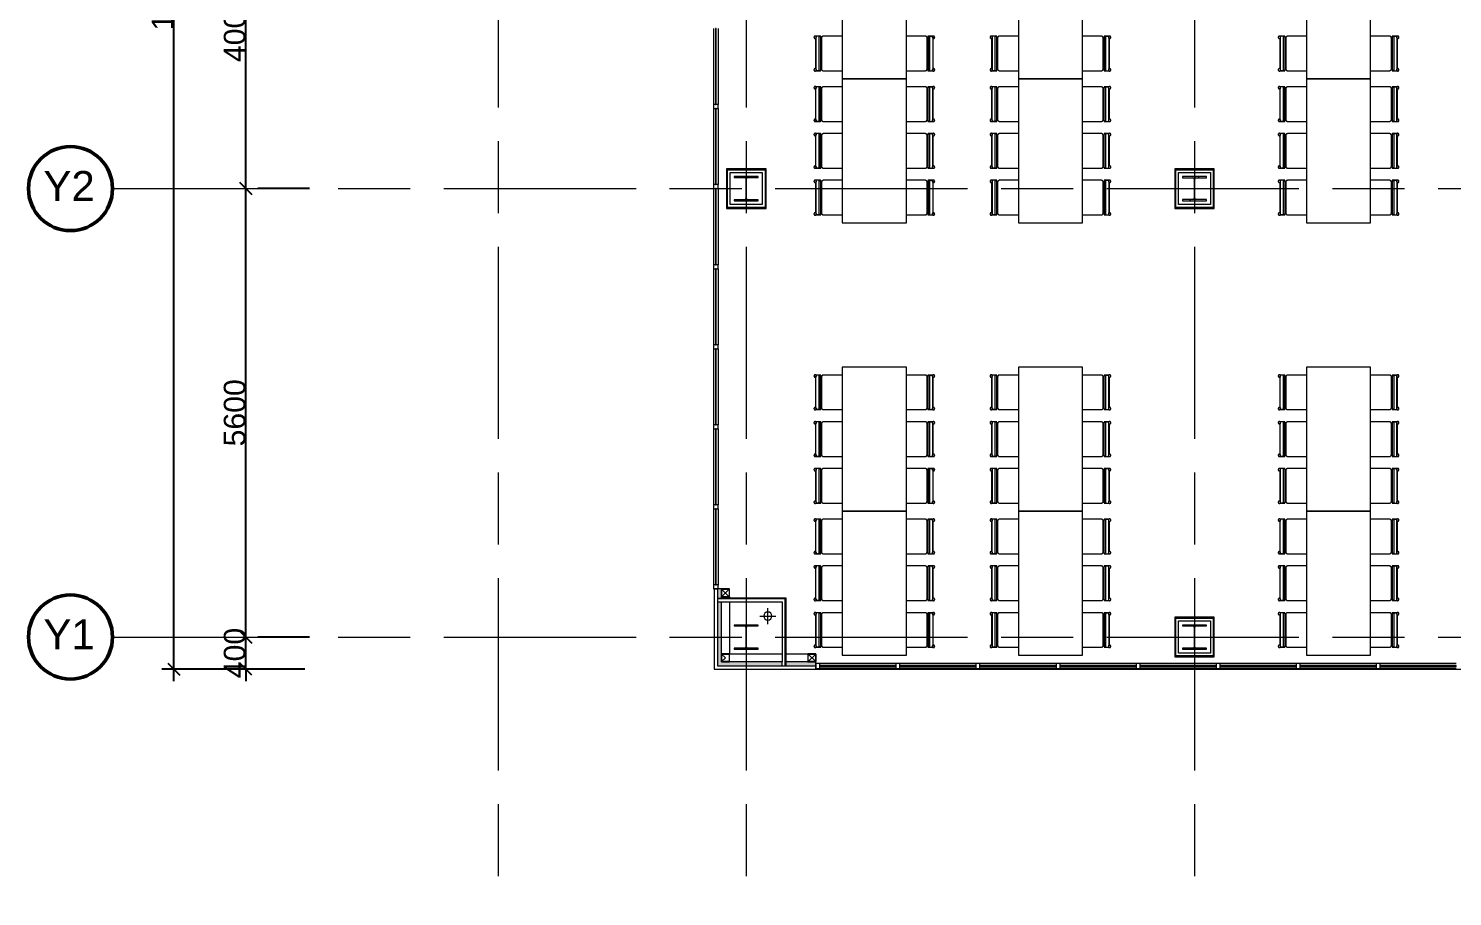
# Model space of a CAD drawing. Header units: millimetres. Extents: x -76261 to 649593, y -304265 to 60256.
# Drawn here: x -5867 to 11923, y -19441 to -8600 of the extents above; entities that cross this region are included whole.
import ezdxf

# ---------------------------------------------------------------- set-up
doc = ezdxf.new("R2010")
doc.units = ezdxf.units.MM
doc.header["$LTSCALE"] = 2000
doc.header["$MEASUREMENT"] = 0
doc.header["$PDMODE"] = 32
doc.header["$PDSIZE"] = 0.15
doc.linetypes.add('Centre', pattern=[6.9, 4, -0.7, 1.5, -0.7])
doc.linetypes.add('Hidden 1_0mm', pattern=[1.6, 1, -0.6])
doc.layers.get('0').update_dxf_attribs({"linetype": 'CONTINUOUS'})
doc.layers.get('DEFPOINTS').update_dxf_attribs({"color": 171, "linetype": 'CONTINUOUS'})
for name, color, linetype, lineweight in [('A-ANNO-DIMS', 1, 'CONTINUOUS', 15), ('A-FLOR', 8, 'CONTINUOUS', 15), ('A-GLAZ-CURT', 8, 'CONTINUOUS', 15), ('A-GLAZ-CWMG', 8, 'CONTINUOUS', 15), ('A-WALL', 8, 'CONTINUOUS', 15), ('A-WALL-PATT', 8, 'CONTINUOUS', 50), ('I-FURN', 8, 'Hidden 1_0mm', 15), ('P-PIPE', 8, 'CONTINUOUS', 15), ('P-PIPE-CNTR', 8, 'CONTINUOUS', 15), ('S-BEAM', 12, 'CONTINUOUS', 15), ('S-COLS', 8, 'CONTINUOUS', 15), ('S-GRID', 14, 'CONTINUOUS', 15), ('S-GRID-IDEN', 1, 'CONTINUOUS', 50)]:
    doc.layers.add(name, color=color, linetype=linetype, lineweight=lineweight)
doc.styles.add('Arial_1', font='arial.ttf', dxfattribs={"height": 270})
doc.dimstyles.new('AD1', dxfattribs={"dimscale": 304.8, "dimtxt": 275.470038, "dimasz": 0.492126, "dimexe": 0.492126, "dimexo": 0.0625, "dimgap": 0, "dimtad": 1, "dimdec": 0, "dimzin": 0, "dimdsep": 46, "dimtxsty": 'Arial_1', "dimblk1": 'OBLIQUE', "dimblk2": 'OBLIQUE', "dimsah": 1, "dimcen": 0.09, "dimdle": 0.492126, "dimazin": 0, "dimtfac": 1, "dimtdec": 4, "dimtix": 1, "dimtmove": 0, "dimatfit": 3, "dimfxl": 2.952756, "dimfxlon": 1, "dimtvp": 1, "dimtolj": 1, "dimtzin": 0, "dimarcsym": 2})
doc.dimstyles.new('AD2', dxfattribs={"dimscale": 304.8, "dimtxt": 275.470038, "dimasz": 0.492126, "dimexe": 0.492126, "dimexo": 2.952756, "dimgap": 0, "dimtad": 1, "dimdec": 0, "dimzin": 0, "dimdsep": 46, "dimtxsty": 'Arial_1', "dimblk1": 'OBLIQUE', "dimblk2": 'OBLIQUE', "dimsah": 1, "dimcen": 0.09, "dimdle": 0.492126, "dimazin": 0, "dimtfac": 1, "dimtdec": 4, "dimtix": 1, "dimtmove": 0, "dimatfit": 3, "dimfxl": 1, "dimtvp": 1, "dimtolj": 1, "dimtzin": 0, "dimarcsym": 2})
pattern_1 = [(45, (87192.53, 42001.64), (-106.06602, 106.06602), [])]

# ---------------------------------------------------------------- blocks, each defined once
blk = doc.blocks.new('AD_UK Beams-Column - SC2-300_300_8_12-11160564-1st  FLOOR PLAN')
at = {"layer": 'S-COLS'}
h = blk.add_hatch(dxfattribs=at)
h.set_pattern_fill('FP_56', color=256, style=0, pattern_type=2)
h.set_pattern_definition([(45, (84092.53, 58201.64), (-371.231, 371.231), []), (45, (84092.53, 58764.14), (-371.231, 371.231), [])])
h.paths.add_polyline_path([(150, -150), (150, -138), (17, -138), (8, -134), (4, -125), (4, 125), (8, 134), (17, 138), (150, 138), (150, 150), (-150, 150), (-150, 138), (-17, 138), (-8, 134), (-4, 125), (-4, -125), (-8, -134), (-17, -138), (-150, -138), (-150, -150), (32, -150)], flags=0)
for p, q in [((150, 150), (-150, 150)), ((-150, 150), (-150, 138)), ((-150, 138), (-17, 138)), ((-4, 125), (-4, -125)), ((4, -125), (4, 125)), ((17, 138), (150, 138)), ((150, 138), (150, 150)), ((-17, -138), (-150, -138)), ((-150, -138), (-150, -150)), ((-150, -150), (150, -150)), ((150, -138), (17, -138)), ((150, -150), (150, -138))]:
    blk.add_line(p, q, dxfattribs=at)
for centre, start, end in [((-17, 125), 0, 90), ((17, 125), 90, 180), ((-17, -125), 270, 0), ((17, -125), 180, 270)]:
    blk.add_arc(centre, 13, start, end, dxfattribs=at)
blk = doc.blocks.new('AD_UK Beams-Column - SC2-300_300_8_12-V20-1st  FLOOR PLAN')
at = {"layer": 'S-COLS'}
h = blk.add_hatch(dxfattribs=at)
h.set_pattern_fill('FP_57', color=256, style=0, pattern_type=2)
h.set_pattern_definition([(45, (84092.53, 52601.64), (-371.231, 371.231), []), (45, (84092.53, 53164.14), (-371.231, 371.231), [])])
h.paths.add_polyline_path([(150, -150), (150, -138), (17, -138), (8, -134), (4, -125), (4, 125), (8, 134), (17, 138), (150, 138), (150, 150), (-150, 150), (-150, 138), (-17, 138), (-8, 134), (-4, 125), (-4, -125), (-8, -134), (-17, -138), (-150, -138), (-150, -150), (32, -150)], flags=0)
for p, q in [((150, 150), (-150, 150)), ((-150, 150), (-150, 138)), ((-150, 138), (-17, 138)), ((-4, 125), (-4, -125)), ((4, -125), (4, 125)), ((17, 138), (150, 138)), ((150, 138), (150, 150)), ((-17, -138), (-150, -138)), ((-150, -138), (-150, -150)), ((-150, -150), (150, -150)), ((150, -138), (17, -138)), ((150, -150), (150, -138))]:
    blk.add_line(p, q, dxfattribs=at)
for centre, start, end in [((-17, 125), 0, 90), ((17, 125), 90, 180), ((-17, -125), 270, 0), ((17, -125), 180, 270)]:
    blk.add_arc(centre, 13, start, end, dxfattribs=at)
blk = doc.blocks.new('AD_UK Beams-Column - SC2-300_300_8_12-V22-1st  FLOOR PLAN')
at = {"layer": 'S-COLS'}
h = blk.add_hatch(dxfattribs=at)
h.set_pattern_fill('FP_60', color=256, style=0, pattern_type=2)
h.set_pattern_definition([(45, (78492.53, 58201.64), (-371.231, 371.231), []), (45, (78492.53, 58764.14), (-371.231, 371.231), [])])
h.paths.add_polyline_path([(150, -150), (150, -138), (17, -138), (8, -134), (4, -125), (4, 125), (8, 134), (17, 138), (150, 138), (150, 150), (-150, 150), (-150, 138), (-17, 138), (-8, 134), (-4, 125), (-4, -125), (-8, -134), (-17, -138), (-150, -138), (-150, -150)], flags=0)
for p, q in [((150, 150), (-150, 150)), ((-150, 150), (-150, 138)), ((-150, 138), (-17, 138)), ((-4, 125), (-4, -125)), ((4, -125), (4, 125)), ((17, 138), (150, 138)), ((150, 138), (150, 150)), ((-17, -138), (-150, -138)), ((-150, -138), (-150, -150)), ((-150, -150), (150, -150)), ((150, -138), (17, -138)), ((150, -150), (150, -138))]:
    blk.add_line(p, q, dxfattribs=at)
for centre, start, end in [((-17, 125), 0, 90), ((17, 125), 90, 180), ((-17, -125), 270, 0), ((17, -125), 180, 270)]:
    blk.add_arc(centre, 13, start, end, dxfattribs=at)
blk = doc.blocks.new('AD_UK Beams-Column - SC1-300_300_10_16-11160565-1st  FLOOR PLAN')
at = {"layer": 'S-COLS'}
h = blk.add_hatch(dxfattribs=at)
h.set_pattern_fill('FP_61', color=256, style=0, pattern_type=2)
h.set_pattern_definition([(45, (78492.53, 52601.64), (-371.231, 371.231), []), (45, (78492.53, 53164.14), (-371.231, 371.231), [])])
h.paths.add_polyline_path([(150, -150), (150, -134), (19, -134), (9, -130), (5, -120), (5, 120), (9, 130), (19, 134), (150, 134), (150, 150), (-150, 150), (-150, 134), (-19, 134), (-9, 130), (-5, 120), (-5, -120), (-9, -130), (-19, -134), (-150, -134), (-150, -150)], flags=0)
for p, q in [((150, 150), (-150, 150)), ((-150, 150), (-150, 134)), ((-150, 134), (-19, 134)), ((-5, 120), (-5, -120)), ((5, -120), (5, 120)), ((19, 134), (150, 134)), ((150, 134), (150, 150)), ((-19, -134), (-150, -134)), ((-150, -134), (-150, -150)), ((-150, -150), (150, -150)), ((150, -134), (19, -134)), ((150, -150), (150, -134))]:
    blk.add_line(p, q, dxfattribs=at)
for centre, start, end in [((-19, 120), 0, 90), ((19, 120), 90, 180), ((-19, -120), 270, 0), ((19, -120), 180, 270)]:
    blk.add_arc(centre, 14, start, end, dxfattribs=at)
blk = doc.blocks.new('LS-Office-S_rvt-1-1st  FLOOR PLAN')
for name, p in [('AD_UK Beams-Column - SC2-300_300_8_12-V20-1st  FLOOR PLAN', (-84093, -52602)), ('AD_UK Beams-Column - SC1-300_300_10_16-11160565-1st  FLOOR PLAN', (-78493, -52602)), ('AD_UK Beams-Column - SC2-300_300_8_12-11160564-1st  FLOOR PLAN', (-84093, -58202)), ('AD_UK Beams-Column - SC2-300_300_8_12-V22-1st  FLOOR PLAN', (-78493, -58202))]:
    blk.add_blockref(name, p)
blk = doc.blocks.new('System Panel - Glazed-10619545-1st  FLOOR PLAN')
at = {"layer": 'A-GLAZ-CURT'}
for p, q in [((475, 5.2), (-475, 5.2)), ((-475, 5.2), (-475, -5.2)), ((475, -5.2), (475, 5.2)), ((-475, -5.2), (475, -5.2))]:
    blk.add_line(p, q, dxfattribs=at)
blk = doc.blocks.new('Rectangular Mullion - 120 x 100-10619209-1st  FLOOR PLAN')
at = {"layer": 'A-GLAZ-CWMG'}
for p, q in [((-82223, -58534), (-83173, -58534)), ((-82223, -58594), (-83173, -58594))]:
    blk.add_line(p, q, dxfattribs=at)
blk = doc.blocks.new('Rectangular Mullion - 50 x 100-10619542-1st  FLOOR PLAN')
at = {"layer": 'A-GLAZ-CWMG'}
for p, q in [((-25, 30), (25, 30)), ((-25, -30), (-25, 30)), ((25, 30), (25, -30)), ((25, -30), (-25, -30))]:
    blk.add_line(p, q, dxfattribs=at)
blk = doc.blocks.new('Rectangular Mullion - 50 x 100-10619553-1st  FLOOR PLAN')
at = {"layer": 'A-GLAZ-CWMG'}
for p, q in [((0, 30), (-50, 30)), ((-50, 30), (-50, -30)), ((0, -30), (0, 30)), ((-50, -30), (0, -30))]:
    blk.add_line(p, q, dxfattribs=at)
blk = doc.blocks.new('Rectangular Mullion - 120 x 100-V3-1st  FLOOR PLAN')
at = {"layer": 'A-GLAZ-CWMG'}
for p, q in [((-84503, -50602), (-84503, -51552)), ((-84443, -50602), (-84443, -51552))]:
    blk.add_line(p, q, dxfattribs=at)
blk = doc.blocks.new('PIPE 100X100X2_5 - PIPE 100X100X2_5-10904347-1st  FLOOR PLAN')
at = {"layer": 'S-BEAM'}
for q in [(-84400, -58414), (-84400, -58509)]:
    blk.add_line((-84353, -58462), q, dxfattribs=at)
blk = doc.blocks.new('PIPE 100X100X2_5 - PIPE 100X100X2_5-10906852-1st  FLOOR PLAN')
at = {"layer": 'S-BEAM'}
for p, q in [((-66625, -58414), (-66720, -58509)), ((-66625, -58509), (-66720, -58414))]:
    blk.add_line(p, q, dxfattribs=at)
blk = doc.blocks.new('Table_Dining_6_chairs - 2_x2_6_-10910744-1st  FLOOR PLAN')
at = {"layer": 'I-FURN'}
for p, q in [((900, 400), (-900, 400)), ((-900, 400), (-900, -400)), ((900, -400), (900, 400)), ((-900, -400), (900, -400))]:
    blk.add_line(p, q, dxfattribs=at)
blk = doc.blocks.new('Chair-Breuer - Chair-Breuer-10682075-1st  FLOOR PLAN')
at = {"layer": 'I-FURN'}
for p, q in [((-216, 221), (-216, 183)), ((-216, 176), (-216, 209)), ((-216, 183), (-216, 163)), ((-203, 221), (203, 221)), ((-191, 224), (190, 224)), ((190, 186), (-191, 186)), ((216, 183), (216, 221)), ((216, 176), (216, 209)), ((216, 163), (216, 183)), ((-216, 127), (-216, -108)), ((-203, 163), (203, 163)), ((-191, 161), (190, 161)), ((190, 152), (-191, 152)), ((216, -108), (216, 127))]:
    blk.add_line(p, q, dxfattribs=at)
for centre, radius, start, end in [((-203, 231), 15.1, 0, 180), ((-203, 231), 15.1, 180, 0), ((-203, 209), 12.7, 90, 180), ((204, 231), 15.1, 0, 180), ((204, 231), 15.1, 180, 0), ((203, 209), 12.7, 360, 90), ((-203, 176), 12.7, 180, 270), ((-191, 127), 25.4, 90, 180), ((190, 127), 25.4, 0, 90), ((203, 176), 12.7, 270, 360)]:
    blk.add_arc(centre, radius, start, end, dxfattribs=at)
for centre, major_axis, start_param, end_param in [((-191, 221), (-25.4, 0), 4.712389, 6.283185), ((-191, 183), (25.4, 0), 1.570796, 3.141593), ((190, 221), (25.4, 0), 0, 1.570796), ((190, 183), (-25.4, 0), 3.141593, 4.712389), ((-191, 163), (-25.4, 0), 0, 1.570796), ((190, 163), (-25.4, 0), 1.570796, 3.141593)]:
    blk.add_ellipse(centre, major_axis=major_axis, ratio=0.087156, start_param=start_param, end_param=end_param, dxfattribs=at)
blk = doc.blocks.new('Chair-Breuer - Chair-Breuer-10681901-1st  FLOOR PLAN')
at = {"layer": 'I-FURN'}
for p, q in [((-216, 108), (-216, -127)), ((216, -127), (216, 108)), ((-216, -163), (-216, -183)), ((-216, -176), (-216, -209)), ((-203, -163), (203, -163)), ((-191, -152), (190, -152)), ((190, -161), (-191, -161)), ((216, -183), (216, -163)), ((216, -176), (216, -209)), ((-216, -183), (-216, -221)), ((-203, -221), (203, -221)), ((-191, -186), (190, -186)), ((190, -224), (-191, -224)), ((216, -221), (216, -183))]:
    blk.add_line(p, q, dxfattribs=at)
for centre, radius, start, end in [((-191, -127), 25.4, 180, 270), ((-203, -176), 12.7, 90, 180), ((190, -127), 25.4, 270, 360), ((203, -176), 12.7, 0, 90), ((-203, -231), 15.1, 360, 180), ((-203, -231), 15.1, 180, 360), ((-203, -209), 12.7, 180, 270), ((204, -231), 15.1, 360, 180), ((204, -231), 15.1, 180, 360), ((203, -209), 12.7, 270, 0)]:
    blk.add_arc(centre, radius, start, end, dxfattribs=at)
for centre, major_axis, start_param, end_param in [((-191, -163), (-25.4, 0), 4.712389, 6.283185), ((190, -163), (-25.4, 0), 3.141593, 4.712389), ((-191, -183), (25.4, 0), 3.141593, 4.712389), ((-191, -221), (-25.4, 0), 0, 1.570796), ((190, -183), (25.4, 0), 4.712389, 6.283185), ((190, -221), (25.4, 0), 4.712389, 6.283185)]:
    blk.add_ellipse(centre, major_axis=major_axis, ratio=0.087156, start_param=start_param, end_param=end_param, dxfattribs=at)
blk = doc.blocks.new('PIPE 100X100X2_5 - PIPE 100X100X2_5-10935913-1st  FLOOR PLAN')
at = {"layer": 'S-BEAM'}
for p, q in [((-84305, -57699), (-84400, -57604)), ((-84400, -57699), (-84305, -57604))]:
    blk.add_line(p, q, dxfattribs=at)
blk = doc.blocks.new('Grid - M_Grid Head - Circle-195263-1st  FLOOR PLAN')
at = {"layer": 'S-GRID-IDEN'}
blk.add_circle((0, 0), 3.5, dxfattribs=at)
blk = doc.blocks.new('_Oblique')
at = {"color": 0, "linetype": 'ByBlock', "lineweight": -2}
blk.add_line((-0.5, -0.5), (0.5, 0.5), dxfattribs=at)
blk = doc.blocks.new('*D1088')
at = {"layer": 'A-ANNO-DIMS', "color": 0, "lineweight": -2, "transparency": 16777216}
for p, q in [((-3152, -16200), (-3152, -16050)), ((-3152, -16600), (-3152, -16200)), ((-2358, -16200), (-3002, -16200)), ((-2416, -16600), (-3302, -16600)), ((-3152, -16600), (-3152, -16750))]:
    blk.add_line(p, q, dxfattribs=at)
at = {"layer": 'DEFPOINTS', "color": 0, "transparency": 16777216}
for p in [(-3258, -16200), (-3152, -16200), (-1516, -16600)]:
    blk.add_point(p, dxfattribs=at)
at = {"layer": 'A-ANNO-DIMS', "color": 0, "lineweight": -2, "transparency": 16777216, "xscale": 150, "yscale": 150, "zscale": 150}
for p, rotation in [((-3152, -16200), 270), ((-3152, -16600), 90)]:
    blk.add_blockref('_Oblique', p, dxfattribs=dict(at, rotation=rotation))
at = {"layer": 'A-ANNO-DIMS', "color": 0, "transparency": 16777216, "insert": (-3290, -16400), "char_height": 270, "width": 747.58, "attachment_point": 5, "rotation": 90, "style": 'Arial_1'}
blk.add_mtext('\\A1;400', dxfattribs=at)
blk = doc.blocks.new('*D1089')
at = {"layer": 'A-ANNO-DIMS', "color": 0, "lineweight": -2, "transparency": 16777216}
for p, q in [((-3152, -16350), (-3152, -10450)), ((-2358, -10600), (-3002, -10600)), ((-2358, -16200), (-3002, -16200))]:
    blk.add_line(p, q, dxfattribs=at)
at = {"layer": 'DEFPOINTS', "color": 0, "transparency": 16777216}
for p in [(-3258, -10600), (-3152, -10600), (-3258, -16200)]:
    blk.add_point(p, dxfattribs=at)
at = {"layer": 'A-ANNO-DIMS', "color": 0, "lineweight": -2, "transparency": 16777216, "xscale": 150, "yscale": 150, "zscale": 150}
for p, rotation in [((-3152, -10600), 90), ((-3152, -16200), 270)]:
    blk.add_blockref('_Oblique', p, dxfattribs=dict(at, rotation=rotation))
at = {"layer": 'A-ANNO-DIMS', "color": 0, "transparency": 16777216, "insert": (-3290, -13400), "char_height": 270, "width": 996.78, "attachment_point": 5, "rotation": 90, "style": 'Arial_1'}
blk.add_mtext('\\A1;5600', dxfattribs=at)
blk = doc.blocks.new('*D1090')
at = {"layer": 'A-ANNO-DIMS', "color": 0, "lineweight": -2, "transparency": 16777216}
for p, q in [((-3152, -10750), (-3152, -6450)), ((-2358, -6600), (-3002, -6600)), ((-2358, -10600), (-3002, -10600))]:
    blk.add_line(p, q, dxfattribs=at)
at = {"layer": 'DEFPOINTS', "color": 0, "transparency": 16777216}
for p in [(-3258, -6600), (-3152, -6600), (-3258, -10600)]:
    blk.add_point(p, dxfattribs=at)
at = {"layer": 'A-ANNO-DIMS', "color": 0, "lineweight": -2, "transparency": 16777216, "xscale": 150, "yscale": 150, "zscale": 150}
for p, rotation in [((-3152, -6600), 90), ((-3152, -10600), 270)]:
    blk.add_blockref('_Oblique', p, dxfattribs=dict(at, rotation=rotation))
at = {"layer": 'A-ANNO-DIMS', "color": 0, "transparency": 16777216, "insert": (-3290, -8600), "char_height": 270, "width": 996.78, "attachment_point": 5, "rotation": 90, "style": 'Arial_1'}
blk.add_mtext('\\A1;4000', dxfattribs=at)
blk = doc.blocks.new('*D1093')
at = {"layer": 'A-ANNO-DIMS', "color": 0, "lineweight": -2, "transparency": 16777216}
for p, q in [((-4052, -16750), (-4052, 550)), ((-3171, 400), (-4202, 400)), ((-3171, -16600), (-4202, -16600))]:
    blk.add_line(p, q, dxfattribs=at)
at = {"layer": 'DEFPOINTS', "color": 0, "transparency": 16777216}
for p in [(-4052, 400), (-3152, 400), (-3152, -16600)]:
    blk.add_point(p, dxfattribs=at)
at = {"layer": 'A-ANNO-DIMS', "color": 0, "lineweight": -2, "transparency": 16777216, "xscale": 150, "yscale": 150, "zscale": 150}
for p, rotation in [((-4052, 400), 90), ((-4052, -16600), 270)]:
    blk.add_blockref('_Oblique', p, dxfattribs=dict(at, rotation=rotation))
at = {"layer": 'A-ANNO-DIMS', "color": 0, "transparency": 16777216, "insert": (-4190, -8100), "char_height": 270, "width": 1245.97, "attachment_point": 5, "rotation": 90, "style": 'Arial_1'}
blk.add_mtext('\\A1;17000', dxfattribs=at)
blk = doc.blocks.new('Xrexf_Office')
at = {"layer": 'A-WALL-PATT'}
h = blk.add_hatch(dxfattribs=at)
h.set_pattern_fill('FP_2', color=256, style=0, pattern_type=2)
h.set_pattern_definition([(270, (2700, -11700), (82.489, -142.875), [95.25, -190.5]), (30, (2700, -11700), (82.4889, 142.875), [95.25, -190.5]), (330, (2700, -11700), (164.9779, 7e-05), [0, -190.5, 95.25, 0])])
h.paths.add_polyline_path([(2740, -16560), (2790, -16560), (2790, -15760), (2740, -15760), (2740, -16304.9)], flags=0)
h.paths.add_polyline_path([(2740, -15713), (2790, -15713), (2790, -15600), (2740, -15600)], flags=0)
h.paths.add_polyline_path([(2740, -7600), (2790, -7600), (2790, -7097), (2740, -7097), (2740, -7260.1)], flags=0)
h.paths.add_polyline_path([(2790, -7050), (2790, -6850), (2740, -6850), (2740, -7050)], flags=0)
h = blk.add_hatch(dxfattribs=at)
h.set_pattern_fill('FP_8', color=256, style=0, pattern_type=2)
h.set_pattern_definition([(0, (87192.53, 42001.64), (1219.2, 304.8), [50.292, -864.108, 50.292, -864.108, -4876.8]), (0, (87192.53, 42001.64), (1219.2, 304.8), [-1828.8, 50.292, -1778.508, 50.292, -864.108, -2133.6]), (0, (87192.53, 42001.64), (1219.2, 304.8), [-4572, 50.292, -559.308, 50.292, -1473.708]), (120, (87649.73, 42154.04), (-873.5645, 903.4582), [50.292, -864.108, 50.292, -864.108, -4876.8]), (120, (87649.73, 42154.04), (-873.5645, 903.4582), [-1828.8, 50.292, -1778.508, 50.292, -864.108, -2133.6]), (120, (87649.73, 42154.04), (-873.5645, 903.4582), [-4572, 50.292, -559.308, 50.292, -1473.708]), (240, (87802.13, 42763.64), (-345.6355, -1208.2582), [50.292, -864.108, 50.292, -864.108, -4876.8]), (240, (87802.13, 42763.64), (-345.6355, -1208.2582), [-1828.8, 50.292, -1778.508, 50.292, -864.108, -2133.6]), (240, (87802.13, 42763.64), (-345.6355, -1208.2582), [-4572, 50.292, -559.308, 50.292, -1473.708])])
h.paths.add_polyline_path([(2900, -10847), (3347, -10847), (3347, -10835), (2865, -10835), (2865, -10847)], flags=0)
h = blk.add_hatch(dxfattribs=at)
h.set_pattern_fill('FP_3', color=256, style=0, pattern_type=2)
h.set_pattern_definition([(0, (17745, -16600), (142.875, 82.489), [95.25, -190.5]), (120, (17745, -16600), (-142.87507, 82.4889), [95.25, -190.5]), (60, (17745, -16600), (-7e-05, 164.9779), [0, -190.5, 95.25, 0])])
h.paths.add_polyline_path([(21284.3, -16560), (23200, -16560), (23200, -16510), (21100, -16510), (21100, -16560)], flags=0)
h.paths.add_polyline_path([(32700, -16560), (32700, -16510), (32656.2, -16510), (32656.2, -16560)], flags=0)
h.paths.add_polyline_path([(3550, -16560), (3550, -16510), (2790, -16510), (2790, -16560), (3132.3, -16560)], flags=0)
h.paths.add_polyline_path([(26938.2, -16560), (26956.2, -16560), (26956.2, -16510), (25200, -16510), (25200, -16560), (26343, -16560)], flags=0)
h.paths.add_polyline_path([(3597, -16560), (3970, -16560), (3970, -16510), (3597, -16510)], flags=0)
h.paths.add_polyline_path([(20470, -16560), (21053, -16560), (21053, -16510), (20470, -16510), (20470, -16555)], flags=0)
at = {"layer": 'S-BEAM'}
h = blk.add_hatch(dxfattribs=at)
h.set_pattern_fill('FP_55', color=256, style=0, pattern_type=2)
h.set_pattern_definition(pattern_1)
h.paths.add_polyline_path([(2790, -15700), (2890, -15700), (2890, -15600), (2790, -15600)], flags=0)
h.paths.add_polyline_path([(2887.5, -15697.5), (2792.5, -15697.5), (2792.5, -15602.5), (2887.5, -15602.5)], flags=0)
h = blk.add_hatch(dxfattribs=at)
h.set_pattern_fill('FP_55', color=256, style=0, pattern_type=2)
h.set_pattern_definition(pattern_1)
h.paths.add_polyline_path([(2890, -16510), (2890, -16410), (2790, -16410), (2790, -16510)], flags=0)
h.paths.add_polyline_path([(2887.5, -16507.5), (2792.5, -16507.5), (2792.5, -16412.5), (2887.5, -16412.5)], flags=0)
h = blk.add_hatch(dxfattribs=at)
h.set_pattern_fill('FP_55', color=256, style=0, pattern_type=2)
h.set_pattern_definition(pattern_1)
h.paths.add_polyline_path([(3970, -16510), (3970, -16410), (3870, -16410), (3870, -16510)], flags=0)
h.paths.add_polyline_path([(3967.5, -16507.5), (3872.5, -16507.5), (3872.5, -16412.5), (3967.5, -16412.5)], flags=0)
at = {"layer": 'A-FLOR'}
blk.add_line((3970, -16600), (14220, -16600), dxfattribs=at)
at = {"layer": 'A-WALL'}
for p, q in [((3347, -10353), (2853, -10353)), ((2853, -10353), (2853, -10847)), ((2865, -10365), (3335, -10365)), ((2865, -10835), (2865, -10365)), ((2900, -10400), (3300, -10400)), ((2900, -10800), (2900, -10400)), ((3300, -10400), (3300, -10800)), ((3335, -10365), (3335, -10835)), ((3347, -10847), (3347, -10353)), ((8947, -10353), (8453, -10353)), ((8453, -10353), (8453, -10847)), ((8465, -10365), (8935, -10365)), ((8465, -10835), (8465, -10365)), ((8500, -10400), (8900, -10400)), ((8500, -10800), (8500, -10400)), ((8900, -10400), (8900, -10800)), ((8935, -10365), (8935, -10835)), ((8947, -10847), (8947, -10353)), ((2853, -10847), (3347, -10847)), ((3335, -10835), (2865, -10835)), ((3300, -10800), (2900, -10800)), ((8453, -10847), (8947, -10847)), ((8935, -10835), (8465, -10835)), ((8900, -10800), (8500, -10800)), ((2790, -15600), (2700, -15600)), ((2700, -15600), (2700, -16600)), ((2740, -15600), (2740, -16560)), ((2790, -15713), (2790, -15600)), ((2740, -15713), (2790, -15713)), ((3585, -15725), (2740, -15725)), ((2740, -15760), (2790, -15760)), ((3597, -15713), (2790, -15713)), ((2790, -16510), (2790, -15760)), ((2790, -15760), (3550, -15760)), ((3550, -15760), (3550, -16510)), ((3585, -16560), (3585, -15725)), ((3597, -16510), (3597, -15713)), ((8947, -15953), (8453, -15953)), ((8453, -15953), (8453, -16447)), ((8465, -15965), (8935, -15965)), ((8465, -16435), (8465, -15965)), ((8500, -16000), (8900, -16000)), ((8500, -16400), (8500, -16000)), ((8900, -16000), (8900, -16400)), ((8935, -15965), (8935, -16435)), ((8947, -16447), (8947, -15953)), ((3550, -16510), (2790, -16510)), ((3550, -16560), (3550, -16510)), ((3970, -16510), (3597, -16510)), ((3597, -16560), (3597, -16510)), ((3970, -16600), (3970, -16510)), ((8453, -16447), (8947, -16447)), ((8935, -16435), (8465, -16435)), ((8900, -16400), (8500, -16400)), ((2700, -16600), (3970, -16600)), ((2740, -16560), (3970, -16560))]:
    blk.add_line(p, q, dxfattribs=at)
at = {"layer": 'P-PIPE'}
for start, end in [(0, 180), (180, 0)]:
    blk.add_arc((3370, -15938.6), 50.8, start, end, dxfattribs=at)
at = {"layer": 'P-PIPE-CNTR'}
for p, q in [((3270, -15938.6), (3470, -15938.6)), ((3370, -16038.6), (3370, -15838.6))]:
    blk.add_line(p, q, dxfattribs=at)
at = {"layer": 'S-BEAM'}
for p, q in [((2790, -15600), (2790, -15700)), ((2890, -15600), (2790, -15600)), ((2792.5, -15697.5), (2792.5, -15602.5)), ((2792.5, -15602.5), (2887.5, -15602.5)), ((2887.5, -15602.5), (2887.5, -15697.5)), ((2890, -15700), (2890, -15600)), ((2790, -15700), (2890, -15700)), ((2887.5, -15697.5), (2792.5, -15697.5)), ((2890, -15700), (2890, -15713)), ((2890, -15760), (2890, -16410)), ((2890, -16410), (2790, -16410)), ((2790, -16410), (2790, -16510)), ((2790, -16510), (2890, -16510)), ((2792.5, -16507.5), (2792.5, -16412.5)), ((2792.5, -16412.5), (2887.5, -16412.5)), ((2887.5, -16507.5), (2792.5, -16507.5)), ((2887.5, -16412.5), (2887.5, -16507.5)), ((2890, -16510), (2890, -16410)), ((2890, -16410), (3550, -16410)), ((3597, -16410), (3870, -16410)), ((3970, -16410), (3870, -16410)), ((3870, -16410), (3870, -16510)), ((3870, -16510), (3970, -16510)), ((3872.5, -16507.5), (3872.5, -16412.5)), ((3872.5, -16412.5), (3967.5, -16412.5)), ((3967.5, -16507.5), (3872.5, -16507.5)), ((3967.5, -16412.5), (3967.5, -16507.5)), ((3970, -16510), (3970, -16410))]:
    blk.add_line(p, q, dxfattribs=at)
at = {"layer": 'S-GRID', "linetype": 'Centre', "ltscale": 0.3}
for p, q in [((0, 5234.1), (0, -19441.1)), ((3100, 5234.1), (3100, -19441.1)), ((8700, 5234.1), (8700, -19441.1)), ((-4816.9, -10600), (36139, -10600)), ((-4816.9, -16200), (36139, -16200))]:
    blk.add_line(p, q, dxfattribs=at)
blk.add_blockref('LS-Office-S_rvt-1-1st  FLOOR PLAN', (87192.5, 42001.6))
at = {"layer": 'A-GLAZ-CURT', "rotation": 90}
for p in [(2720, -9075), (2720, -10075), (2720, -11075), (2720, -12075), (2720, -13075), (2720, -14075), (2720, -15075)]:
    blk.add_blockref('System Panel - Glazed-10619545-1st  FLOOR PLAN', p, dxfattribs=at)
at = {"layer": 'A-GLAZ-CURT'}
for p in [(4495, -16562.5), (5495, -16562.5), (6495, -16562.5), (7495, -16562.5), (8495, -16562.5), (9495, -16562.5), (10495, -16562.5), (11495, -16562.5)]:
    blk.add_blockref('System Panel - Glazed-10619545-1st  FLOOR PLAN', p, dxfattribs=at)
at = {"layer": 'A-GLAZ-CWMG'}
for name, p in [('Rectangular Mullion - 120 x 100-V3-1st  FLOOR PLAN', (87192.5, 42001.6)), ('Rectangular Mullion - 120 x 100-10619209-1st  FLOOR PLAN', (87192.5, 42001.6)), ('Rectangular Mullion - 120 x 100-10619209-1st  FLOOR PLAN', (88192.5, 42001.6)), ('Rectangular Mullion - 120 x 100-10619209-1st  FLOOR PLAN', (89192.5, 42001.6)), ('Rectangular Mullion - 120 x 100-10619209-1st  FLOOR PLAN', (90192.5, 42001.6)), ('Rectangular Mullion - 120 x 100-10619209-1st  FLOOR PLAN', (91192.5, 42001.6)), ('Rectangular Mullion - 120 x 100-10619209-1st  FLOOR PLAN', (92192.5, 42001.6)), ('Rectangular Mullion - 120 x 100-10619209-1st  FLOOR PLAN', (93192.5, 42001.6)), ('Rectangular Mullion - 120 x 100-10619209-1st  FLOOR PLAN', (94192.5, 42001.6))]:
    blk.add_blockref(name, p, dxfattribs=at)
at = {"layer": 'A-GLAZ-CWMG', "extrusion": (0, 0, -1)}
for p, rotation in [((-2720, -9575), 90), ((-2720, -10575), 90), ((-2720, -11575), 90), ((-2720, -12575), 90), ((-2720, -13575), 90), ((-2720, -14575), 90), ((-4995, -16562.5), 180), ((-5995, -16562.5), 180), ((-6995, -16562.5), 180), ((-7995, -16562.5), 180), ((-8995, -16562.5), 180), ((-9995, -16562.5), 180), ((-10995, -16562.5), 180)]:
    blk.add_blockref('Rectangular Mullion - 50 x 100-10619542-1st  FLOOR PLAN', p, dxfattribs=dict(at, rotation=rotation))
at = {"layer": 'A-GLAZ-CWMG'}
for name, p, rotation in [('Rectangular Mullion - 120 x 100-10619209-1st  FLOOR PLAN', (-55844.1, 72622.5), 90.0000000000005), ('Rectangular Mullion - 120 x 100-10619209-1st  FLOOR PLAN', (-55844.1, 71622.5), 90.0000000000005), ('Rectangular Mullion - 120 x 100-10619209-1st  FLOOR PLAN', (-55844.1, 70622.5), 90.0000000000005), ('Rectangular Mullion - 120 x 100-10619209-1st  FLOOR PLAN', (-55844.1, 69622.5), 90.0000000000005), ('Rectangular Mullion - 120 x 100-10619209-1st  FLOOR PLAN', (-55844.1, 68622.5), 90.0000000000005), ('Rectangular Mullion - 120 x 100-10619209-1st  FLOOR PLAN', (-55844.1, 67622.5), 90.0000000000005), ('Rectangular Mullion - 50 x 100-10619553-1st  FLOOR PLAN', (2720, -15600), 270), ('Rectangular Mullion - 50 x 100-10619553-1st  FLOOR PLAN', (3970, -16562.5), 180)]:
    blk.add_blockref(name, p, dxfattribs=dict(at, rotation=rotation))
at = {"layer": 'I-FURN'}
for name, p, rotation in [('Table_Dining_6_chairs - 2_x2_6_-10910744-1st  FLOOR PLAN', (4700, -8328.3), 90.00000000000021), ('Table_Dining_6_chairs - 2_x2_6_-10910744-1st  FLOOR PLAN', (6900, -8328.3), 90.00000000000021), ('Table_Dining_6_chairs - 2_x2_6_-10910744-1st  FLOOR PLAN', (10500, -8328.3), 90.00000000000021), ('Chair-Breuer - Chair-Breuer-10681901-1st  FLOOR PLAN', (4192, -8912.4), 270.0000000000002), ('Chair-Breuer - Chair-Breuer-10682075-1st  FLOOR PLAN', (5208, -8912.4), 270.0000000000002), ('Chair-Breuer - Chair-Breuer-10681901-1st  FLOOR PLAN', (6392, -8912.4), 270.0000000000002), ('Chair-Breuer - Chair-Breuer-10682075-1st  FLOOR PLAN', (7408, -8912.4), 270.0000000000002), ('Chair-Breuer - Chair-Breuer-10681901-1st  FLOOR PLAN', (9992, -8912.4), 270.0000000000002), ('Chair-Breuer - Chair-Breuer-10682075-1st  FLOOR PLAN', (11008, -8912.4), 270.0000000000002), ('Table_Dining_6_chairs - 2_x2_6_-10910744-1st  FLOOR PLAN', (4700, -10128.3), 90.00000000000021), ('Table_Dining_6_chairs - 2_x2_6_-10910744-1st  FLOOR PLAN', (6900, -10128.3), 90.00000000000021), ('Table_Dining_6_chairs - 2_x2_6_-10910744-1st  FLOOR PLAN', (10500, -10128.3), 90.00000000000021), ('Chair-Breuer - Chair-Breuer-10682075-1st  FLOOR PLAN', (4192, -9544.2), 90.00000000000021), ('Chair-Breuer - Chair-Breuer-10681901-1st  FLOOR PLAN', (5208, -9544.2), 90.00000000000021), ('Chair-Breuer - Chair-Breuer-10682075-1st  FLOOR PLAN', (6392, -9544.2), 90.00000000000021), ('Chair-Breuer - Chair-Breuer-10681901-1st  FLOOR PLAN', (7408, -9544.2), 90.00000000000021), ('Chair-Breuer - Chair-Breuer-10682075-1st  FLOOR PLAN', (9992, -9544.2), 90.00000000000021), ('Chair-Breuer - Chair-Breuer-10681901-1st  FLOOR PLAN', (11008, -9544.2), 90.00000000000021), ('Chair-Breuer - Chair-Breuer-10682075-1st  FLOOR PLAN', (4192, -10128.3), 90.00000000000021), ('Chair-Breuer - Chair-Breuer-10681901-1st  FLOOR PLAN', (5208, -10128.3), 90.00000000000021), ('Chair-Breuer - Chair-Breuer-10682075-1st  FLOOR PLAN', (6392, -10128.3), 90.00000000000021), ('Chair-Breuer - Chair-Breuer-10681901-1st  FLOOR PLAN', (7408, -10128.3), 90.00000000000021), ('Chair-Breuer - Chair-Breuer-10682075-1st  FLOOR PLAN', (9992, -10128.3), 90.00000000000021), ('Chair-Breuer - Chair-Breuer-10681901-1st  FLOOR PLAN', (11008, -10128.3), 90.00000000000021), ('Chair-Breuer - Chair-Breuer-10681901-1st  FLOOR PLAN', (4192, -10712.4), 270.0000000000002), ('Chair-Breuer - Chair-Breuer-10682075-1st  FLOOR PLAN', (5208, -10712.4), 270.0000000000002), ('Chair-Breuer - Chair-Breuer-10681901-1st  FLOOR PLAN', (6392, -10712.4), 270.0000000000002), ('Chair-Breuer - Chair-Breuer-10682075-1st  FLOOR PLAN', (7408, -10712.4), 270.0000000000002), ('Chair-Breuer - Chair-Breuer-10681901-1st  FLOOR PLAN', (9992, -10712.4), 270.0000000000002), ('Chair-Breuer - Chair-Breuer-10682075-1st  FLOOR PLAN', (11008, -10712.4), 270.0000000000002), ('Chair-Breuer - Chair-Breuer-10682075-1st  FLOOR PLAN', (4192, -13144.2), 90.00000000000021), ('Table_Dining_6_chairs - 2_x2_6_-10910744-1st  FLOOR PLAN', (4700, -13728.3), 90.00000000000021), ('Chair-Breuer - Chair-Breuer-10681901-1st  FLOOR PLAN', (5208, -13144.2), 90.00000000000021), ('Chair-Breuer - Chair-Breuer-10682075-1st  FLOOR PLAN', (6392, -13144.2), 90.00000000000021), ('Table_Dining_6_chairs - 2_x2_6_-10910744-1st  FLOOR PLAN', (6900, -13728.3), 90.00000000000021), ('Chair-Breuer - Chair-Breuer-10681901-1st  FLOOR PLAN', (7408, -13144.2), 90.00000000000021), ('Chair-Breuer - Chair-Breuer-10682075-1st  FLOOR PLAN', (9992, -13144.2), 90.00000000000021), ('Table_Dining_6_chairs - 2_x2_6_-10910744-1st  FLOOR PLAN', (10500, -13728.3), 90.00000000000021), ('Chair-Breuer - Chair-Breuer-10681901-1st  FLOOR PLAN', (11008, -13144.2), 90.00000000000021), ('Chair-Breuer - Chair-Breuer-10682075-1st  FLOOR PLAN', (4192, -13728.3), 90.00000000000021), ('Chair-Breuer - Chair-Breuer-10681901-1st  FLOOR PLAN', (5208, -13728.3), 90.00000000000021), ('Chair-Breuer - Chair-Breuer-10682075-1st  FLOOR PLAN', (6392, -13728.3), 90.00000000000021), ('Chair-Breuer - Chair-Breuer-10681901-1st  FLOOR PLAN', (7408, -13728.3), 90.00000000000021), ('Chair-Breuer - Chair-Breuer-10682075-1st  FLOOR PLAN', (9992, -13728.3), 90.00000000000021), ('Chair-Breuer - Chair-Breuer-10681901-1st  FLOOR PLAN', (11008, -13728.3), 90.00000000000021), ('Chair-Breuer - Chair-Breuer-10681901-1st  FLOOR PLAN', (4192, -14312.4), 270.0000000000002), ('Chair-Breuer - Chair-Breuer-10682075-1st  FLOOR PLAN', (5208, -14312.4), 270.0000000000002), ('Chair-Breuer - Chair-Breuer-10681901-1st  FLOOR PLAN', (6392, -14312.4), 270.0000000000002), ('Chair-Breuer - Chair-Breuer-10682075-1st  FLOOR PLAN', (7408, -14312.4), 270.0000000000002), ('Chair-Breuer - Chair-Breuer-10681901-1st  FLOOR PLAN', (9992, -14312.4), 270.0000000000002), ('Chair-Breuer - Chair-Breuer-10682075-1st  FLOOR PLAN', (11008, -14312.4), 270.0000000000002), ('Chair-Breuer - Chair-Breuer-10682075-1st  FLOOR PLAN', (4192, -14944.2), 90.00000000000021), ('Table_Dining_6_chairs - 2_x2_6_-10910744-1st  FLOOR PLAN', (4700, -15528.3), 90.00000000000021), ('Chair-Breuer - Chair-Breuer-10681901-1st  FLOOR PLAN', (5208, -14944.2), 90.00000000000021), ('Chair-Breuer - Chair-Breuer-10682075-1st  FLOOR PLAN', (6392, -14944.2), 90.00000000000021), ('Table_Dining_6_chairs - 2_x2_6_-10910744-1st  FLOOR PLAN', (6900, -15528.3), 90.00000000000021), ('Chair-Breuer - Chair-Breuer-10681901-1st  FLOOR PLAN', (7408, -14944.2), 90.00000000000021), ('Chair-Breuer - Chair-Breuer-10682075-1st  FLOOR PLAN', (9992, -14944.2), 90.00000000000021), ('Table_Dining_6_chairs - 2_x2_6_-10910744-1st  FLOOR PLAN', (10500, -15528.3), 90.00000000000021), ('Chair-Breuer - Chair-Breuer-10681901-1st  FLOOR PLAN', (11008, -14944.2), 90.00000000000021), ('Chair-Breuer - Chair-Breuer-10682075-1st  FLOOR PLAN', (4192, -15528.3), 90.00000000000021), ('Chair-Breuer - Chair-Breuer-10681901-1st  FLOOR PLAN', (5208, -15528.3), 90.00000000000021), ('Chair-Breuer - Chair-Breuer-10682075-1st  FLOOR PLAN', (6392, -15528.3), 90.00000000000021), ('Chair-Breuer - Chair-Breuer-10681901-1st  FLOOR PLAN', (7408, -15528.3), 90.00000000000021), ('Chair-Breuer - Chair-Breuer-10682075-1st  FLOOR PLAN', (9992, -15528.3), 90.00000000000021), ('Chair-Breuer - Chair-Breuer-10681901-1st  FLOOR PLAN', (11008, -15528.3), 90.00000000000021), ('Chair-Breuer - Chair-Breuer-10681901-1st  FLOOR PLAN', (4192, -16112.4), 270.0000000000002), ('Chair-Breuer - Chair-Breuer-10682075-1st  FLOOR PLAN', (5208, -16112.4), 270.0000000000002), ('Chair-Breuer - Chair-Breuer-10681901-1st  FLOOR PLAN', (6392, -16112.4), 270.0000000000002), ('Chair-Breuer - Chair-Breuer-10682075-1st  FLOOR PLAN', (7408, -16112.4), 270.0000000000002), ('Chair-Breuer - Chair-Breuer-10681901-1st  FLOOR PLAN', (9992, -16112.4), 270.0000000000002), ('Chair-Breuer - Chair-Breuer-10682075-1st  FLOOR PLAN', (11008, -16112.4), 270.0000000000002)]:
    blk.add_blockref(name, p, dxfattribs=dict(at, rotation=rotation))
at = {"layer": 'S-BEAM'}
for name, p in [('PIPE 100X100X2_5 - PIPE 100X100X2_5-10935913-1st  FLOOR PLAN', (87192.5, 42001.6)), ('PIPE 100X100X2_5 - PIPE 100X100X2_5-10904347-1st  FLOOR PLAN', (87192.5, 42001.6)), ('PIPE 100X100X2_5 - PIPE 100X100X2_5-10906852-1st  FLOOR PLAN', (70592.5, 42001.6))]:
    blk.add_blockref(name, p, dxfattribs=at)
at = {"layer": 'S-GRID-IDEN', "xscale": 149.9999999999999, "yscale": 149.9999999999999, "zscale": 149.9999999999999, "rotation": 269.9999999999994}
for p in [(-5341.9, -10600), (-5341.9, -16200)]:
    blk.add_blockref('Grid - M_Grid Head - Circle-195263-1st  FLOOR PLAN', p, dxfattribs=at)
at = {"layer": 'S-GRID-IDEN', "char_height": 375, "width": 769.62, "attachment_point": 1, "style": 'Arial_1'}
for s, insert in [('Y2', (-5679.9, -10379.9)), ('Y1', (-5679.9, -15979.9))]:
    blk.add_mtext(s, dxfattribs=dict(at, insert=insert))
at = {"layer": 'A-ANNO-DIMS'}
for base, p1, p2, dimstyle, override, picture, middle in [((-4052.1, 400), (-3152.1, -16600), (-3152.1, 400), 'AD1', {"dimpost": '<>', "dimfxl": 17000}, '*D1093', (-4190, -8100)), ((-3152.1, -6600), (-3258.2, -10600), (-3258.2, -6600), 'AD2', {"dimpost": '<>', "dimfxl": 4000}, '*D1090', (-3290, -8600)), ((-3152.1, -10600), (-3258.2, -16200), (-3258.2, -10600), 'AD2', {"dimpost": '<>', "dimfxl": 5600}, '*D1089', (-3290, -13400)), ((-3152.1, -16200), (-1516, -16600), (-3258.2, -16200), 'AD2', {"dimpost": '<>', "dimfxl": 1787.566921}, '*D1088', (-3290, -16400))]:
    dim = blk.add_linear_dim(base=base, p1=p1, p2=p2, angle=90, dimstyle=dimstyle, override=override, dxfattribs=at)
    dim.commit()
    dim.dimension.update_dxf_attribs({"geometry": picture, "text_midpoint": middle})

msp = doc.modelspace()

# ---------------------------------------------------------------- block references
at = {"linetype": 'ByBlock'}
msp.add_blockref('Xrexf_Office', (0, 0), dxfattribs=at)

doc.saveas('drawing.dxf')
